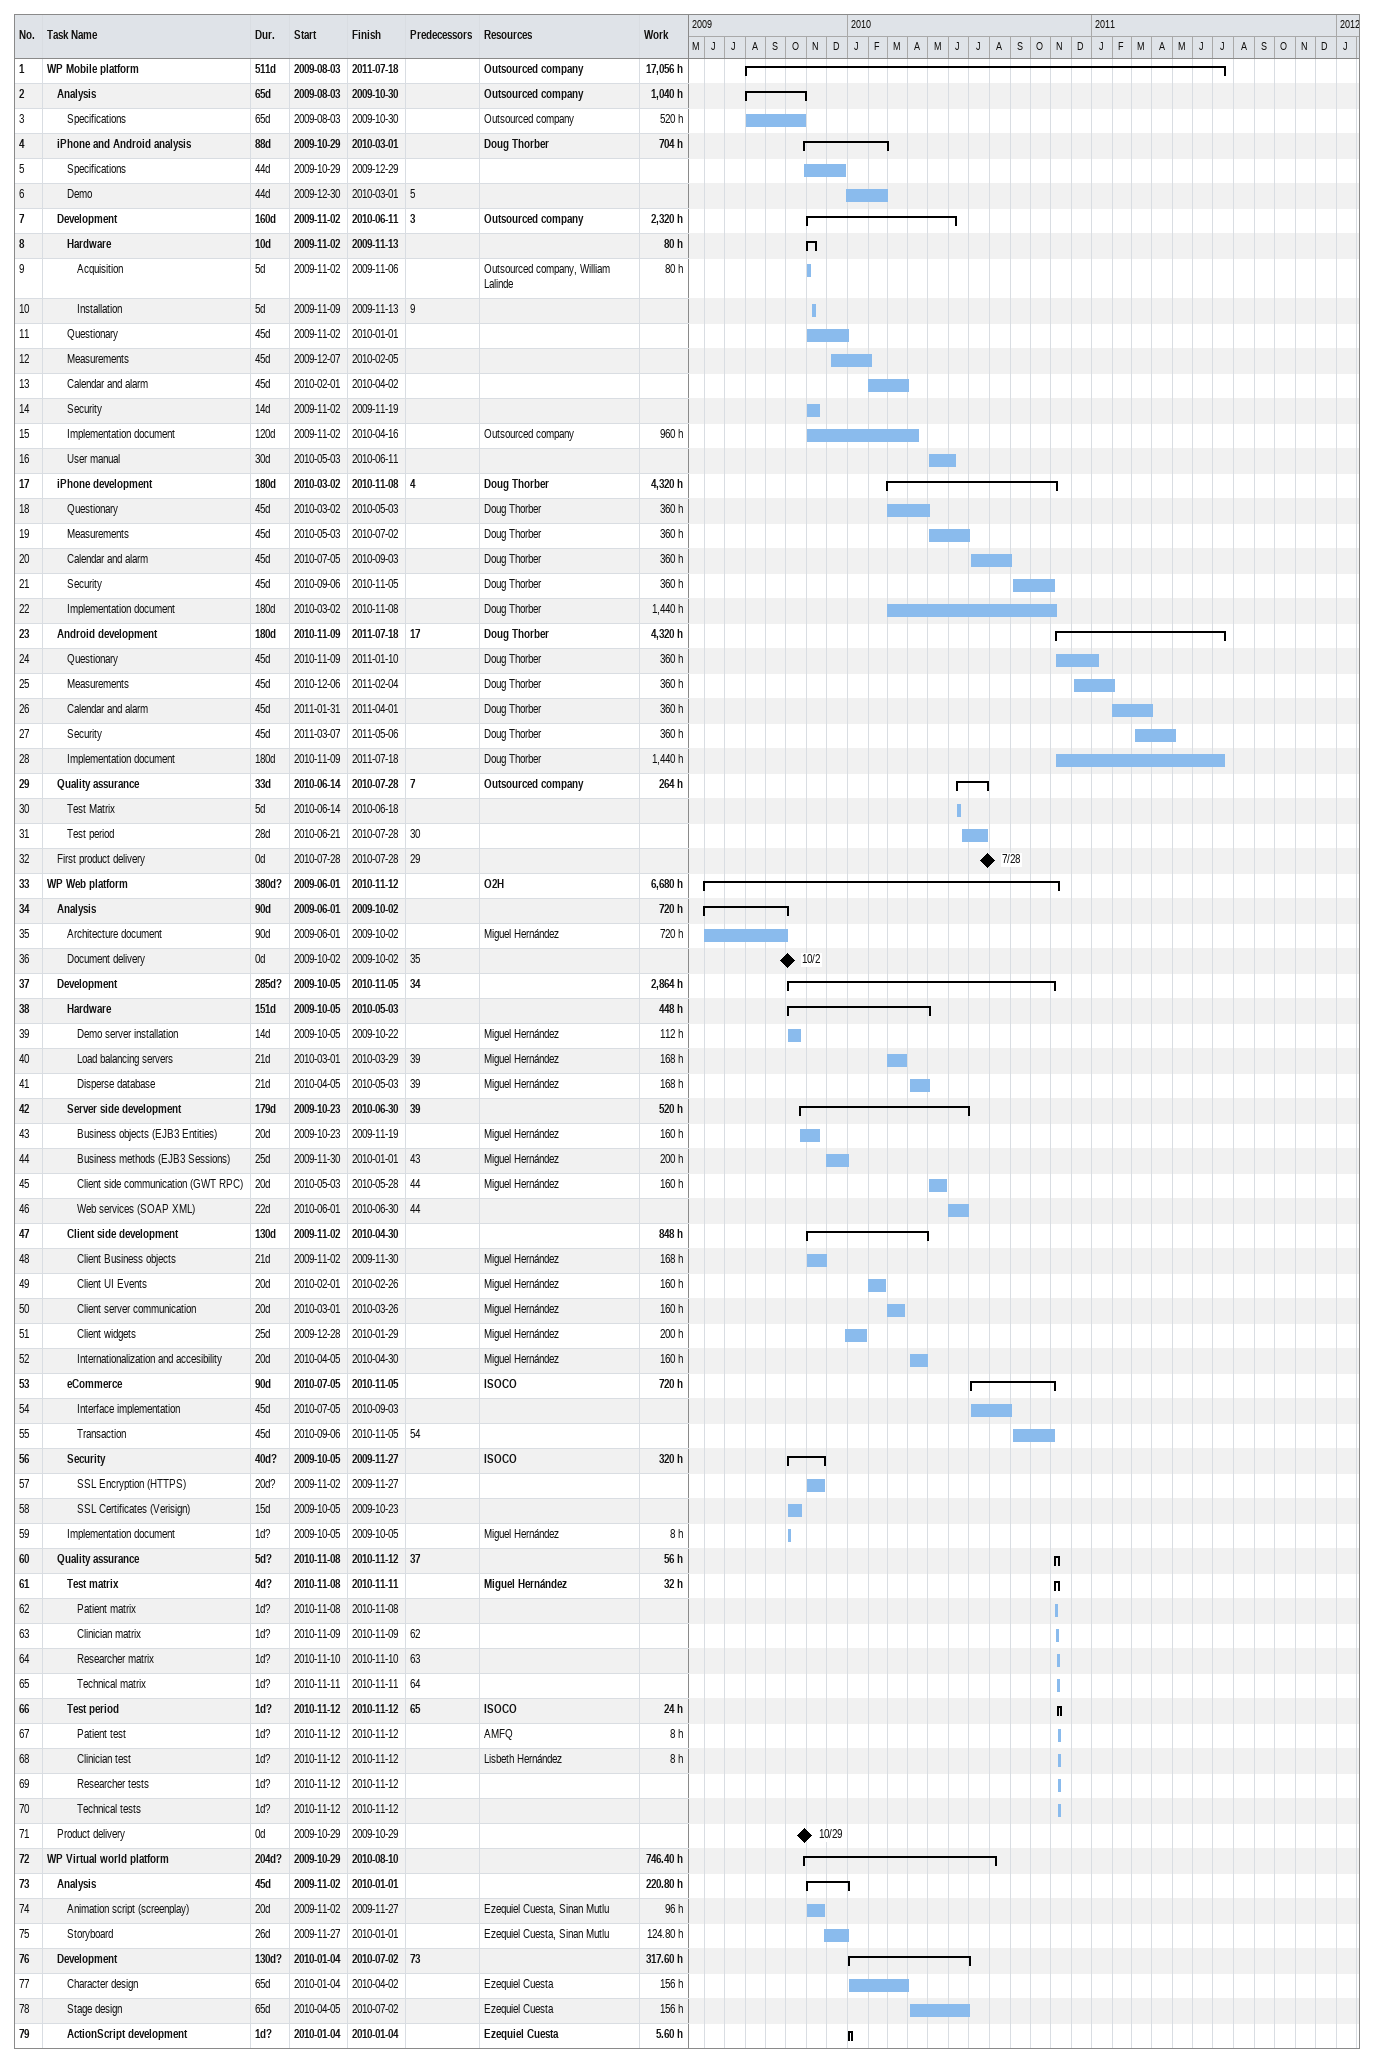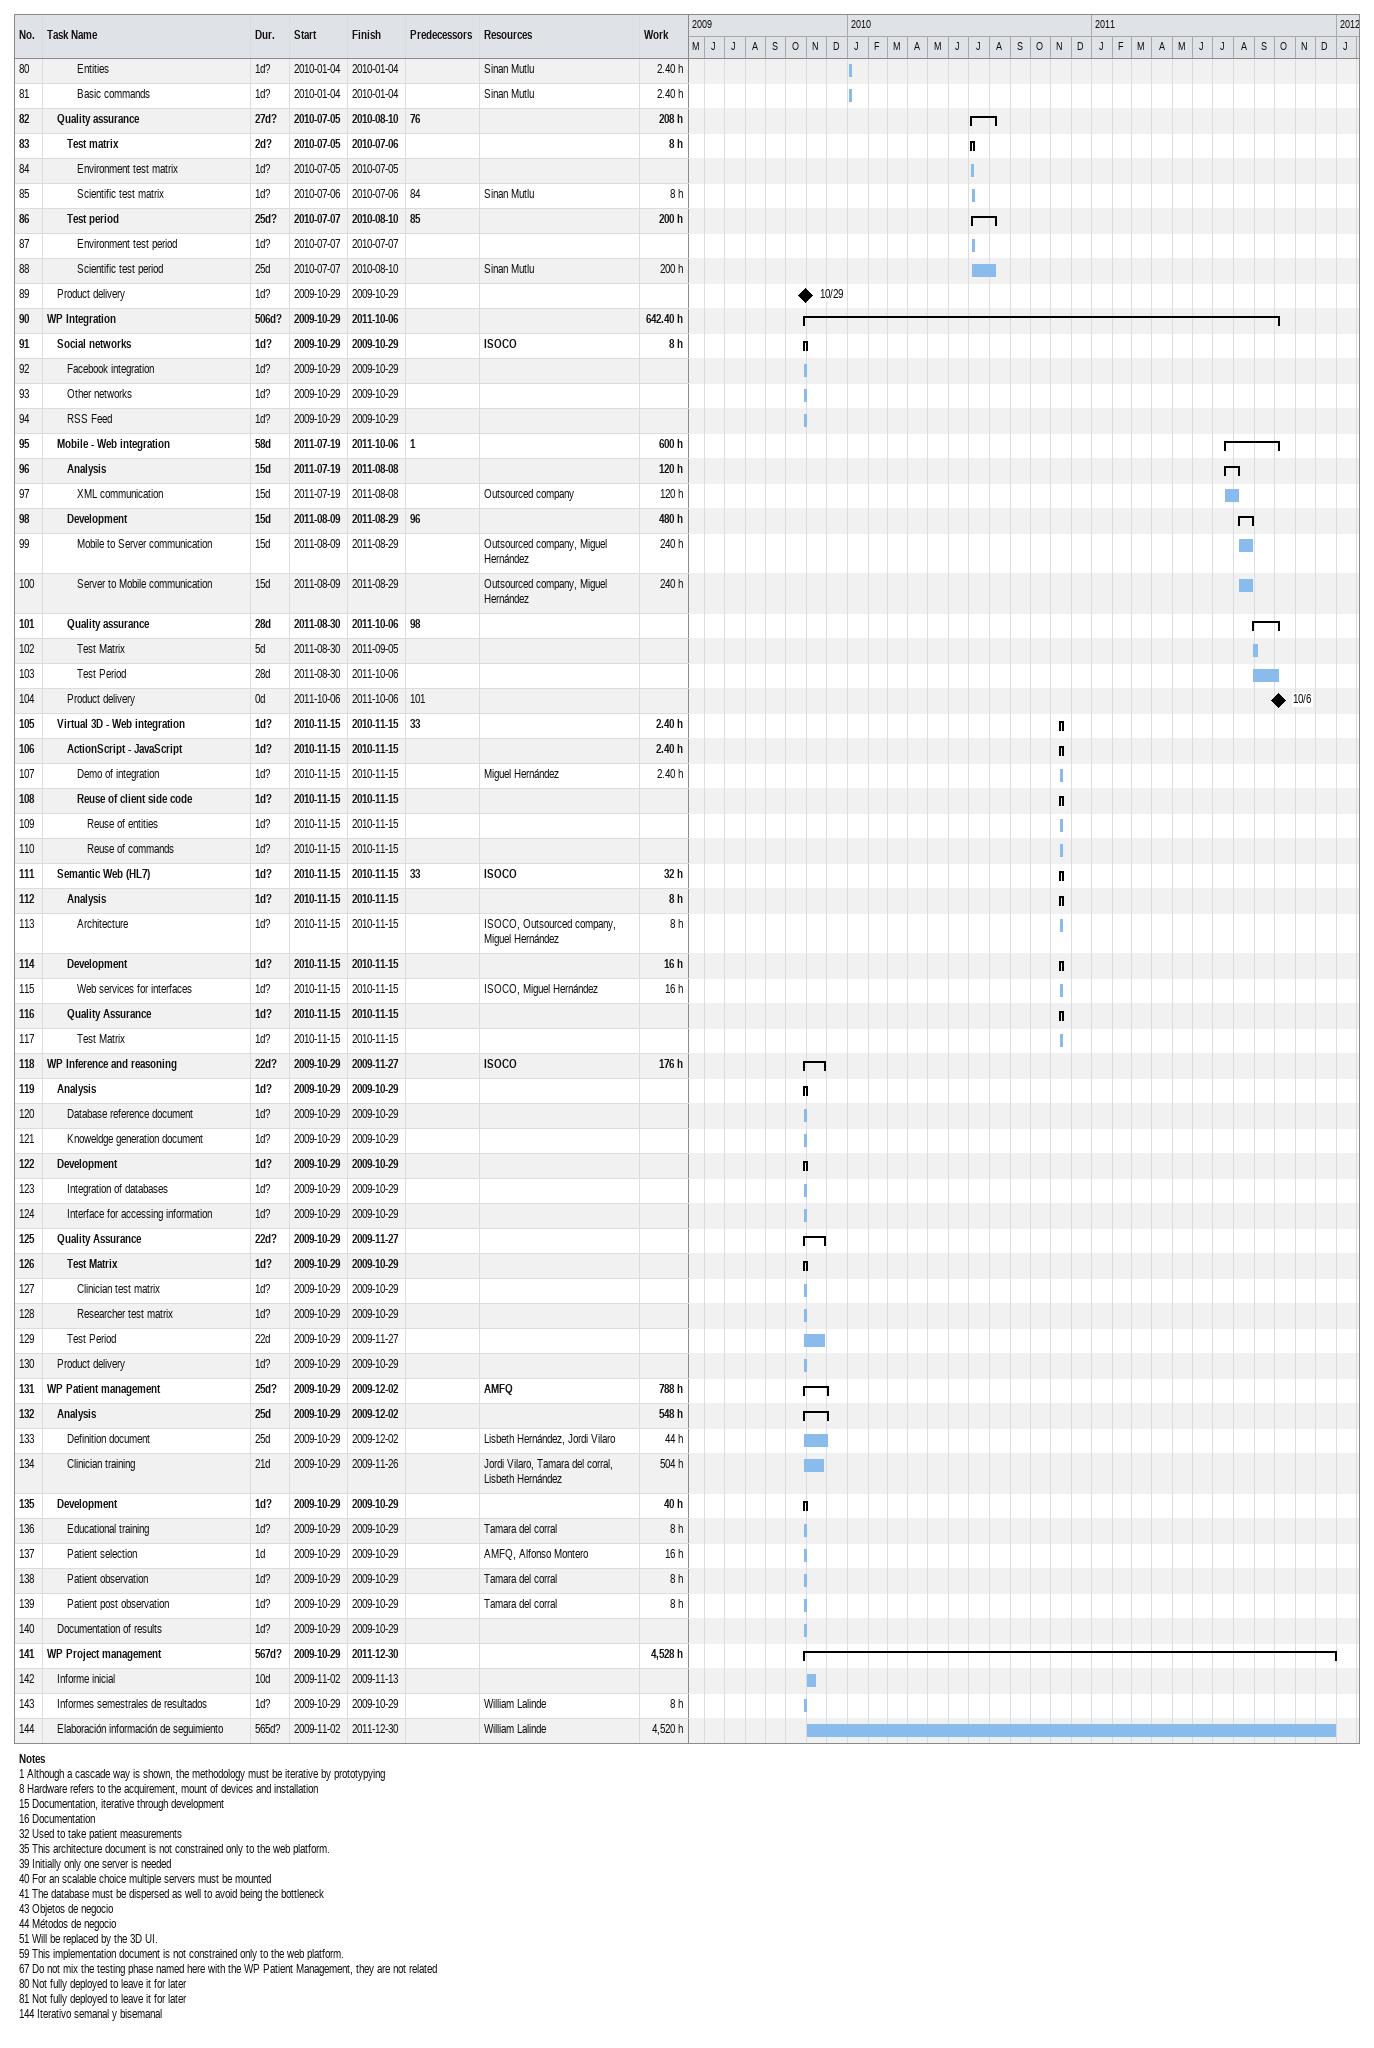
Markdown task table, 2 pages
| ID | Level | Task | Duration | Start | Finish | Predecessors | Resources | Work (h) |
|---|---|---|---|---|---|---|---|---|
| 1 | 1 | **WP Mobile platform** | 511d | 2009-08-03 | 2011-07-18 |  | Outsourced company | 17056 |
| 2 | 2 | **Analysis** | 65d | 2009-08-03 | 2009-10-30 |  | Outsourced company | 1040 |
| 3 | 3 | Specifications | 65d | 2009-08-03 | 2009-10-30 |  | Outsourced company | 520 |
| 4 | 2 | **iPhone and Android analysis** | 88d | 2009-10-29 | 2010-03-01 |  | Doug Thorber | 704 |
| 5 | 3 | Specifications | 44d | 2009-10-29 | 2009-12-29 |  |  |  |
| 6 | 3 | Demo | 44d | 2009-12-30 | 2010-03-01 | 5 |  |  |
| 7 | 2 | **Development** | 160d | 2009-11-02 | 2010-06-11 | 3 | Outsourced company | 2320 |
| 8 | 3 | **Hardware** | 10d | 2009-11-02 | 2009-11-13 |  |  | 80 |
| 9 | 4 | Acquisition | 5d | 2009-11-02 | 2009-11-06 |  | Outsourced company, William Lalinde | 80 |
| 10 | 4 | Installation | 5d | 2009-11-09 | 2009-11-13 | 9 |  |  |
| 11 | 3 | Questionary | 45d | 2009-11-02 | 2010-01-01 |  |  |  |
| 12 | 3 | Measurements | 45d | 2009-12-07 | 2010-02-05 |  |  |  |
| 13 | 3 | Calendar and alarm | 45d | 2010-02-01 | 2010-04-02 |  |  |  |
| 14 | 3 | Security | 14d | 2009-11-02 | 2009-11-19 |  |  |  |
| 15 | 3 | Implementation document | 120d | 2009-11-02 | 2010-04-16 |  | Outsourced company | 960 |
| 16 | 3 | User manual | 30d | 2010-05-03 | 2010-06-11 |  |  |  |
| 17 | 2 | **iPhone development** | 180d | 2010-03-02 | 2010-11-08 | 4 | Doug Thorber | 4320 |
| 18 | 3 | Questionary | 45d | 2010-03-02 | 2010-05-03 |  | Doug Thorber | 360 |
| 19 | 3 | Measurements | 45d | 2010-05-03 | 2010-07-02 |  | Doug Thorber | 360 |
| 20 | 3 | Calendar and alarm | 45d | 2010-07-05 | 2010-09-03 |  | Doug Thorber | 360 |
| 21 | 3 | Security | 45d | 2010-09-06 | 2010-11-05 |  | Doug Thorber | 360 |
| 22 | 3 | Implementation document | 180d | 2010-03-02 | 2010-11-08 |  | Doug Thorber | 1440 |
| 23 | 2 | **Android development** | 180d | 2010-11-09 | 2011-07-18 | 17 | Doug Thorber | 4320 |
| 24 | 3 | Questionary | 45d | 2010-11-09 | 2011-01-10 |  | Doug Thorber | 360 |
| 25 | 3 | Measurements | 45d | 2010-12-06 | 2011-02-04 |  | Doug Thorber | 360 |
| 26 | 3 | Calendar and alarm | 45d | 2011-01-31 | 2011-04-01 |  | Doug Thorber | 360 |
| 27 | 3 | Security | 45d | 2011-03-07 | 2011-05-06 |  | Doug Thorber | 360 |
| 28 | 3 | Implementation document | 180d | 2010-11-09 | 2011-07-18 |  | Doug Thorber | 1440 |
| 29 | 2 | **Quality assurance** | 33d | 2010-06-14 | 2010-07-28 | 7 | Outsourced company | 264 |
| 30 | 3 | Test Matrix | 5d | 2010-06-14 | 2010-06-18 |  |  |  |
| 31 | 3 | Test period | 28d | 2010-06-21 | 2010-07-28 | 30 |  |  |
| 32 | 2 | First product delivery | 0d | 2010-07-28 | 2010-07-28 | 29 |  |  |
| 33 | 1 | **WP Web platform** | 380d? | 2009-06-01 | 2010-11-12 |  | O2H | 6680 |
| 34 | 2 | **Analysis** | 90d | 2009-06-01 | 2009-10-02 |  |  | 720 |
| 35 | 3 | Architecture document | 90d | 2009-06-01 | 2009-10-02 |  | Miguel Hernández | 720 |
| 36 | 3 | Document delivery | 0d | 2009-10-02 | 2009-10-02 | 35 |  |  |
| 37 | 2 | **Development** | 285d? | 2009-10-05 | 2010-11-05 | 34 |  | 2864 |
| 38 | 3 | **Hardware** | 151d | 2009-10-05 | 2010-05-03 |  |  | 448 |
| 39 | 4 | Demo server installation | 14d | 2009-10-05 | 2009-10-22 |  | Miguel Hernández | 112 |
| 40 | 4 | Load balancing servers | 21d | 2010-03-01 | 2010-03-29 | 39 | Miguel Hernández | 168 |
| 41 | 4 | Disperse database | 21d | 2010-04-05 | 2010-05-03 | 39 | Miguel Hernández | 168 |
| 42 | 3 | **Server side development** | 179d | 2009-10-23 | 2010-06-30 | 39 |  | 520 |
| 43 | 4 | Business objects (EJB3 Entities) | 20d | 2009-10-23 | 2009-11-19 |  | Miguel Hernández | 160 |
| 44 | 4 | Business methods (EJB3 Sessions) | 25d | 2009-11-30 | 2010-01-01 | 43 | Miguel Hernández | 200 |
| 45 | 4 | Client side communication (GWT RPC) | 20d | 2010-05-03 | 2010-05-28 | 44 | Miguel Hernández | 160 |
| 46 | 4 | Web services (SOAP XML) | 22d | 2010-06-01 | 2010-06-30 | 44 |  |  |
| 47 | 3 | **Client side development** | 130d | 2009-11-02 | 2010-04-30 |  |  | 848 |
| 48 | 4 | Client Business objects | 21d | 2009-11-02 | 2009-11-30 |  | Miguel Hernández | 168 |
| 49 | 4 | Client UI Events | 20d | 2010-02-01 | 2010-02-26 |  | Miguel Hernández | 160 |
| 50 | 4 | Client server communication | 20d | 2010-03-01 | 2010-03-26 |  | Miguel Hernández | 160 |
| 51 | 4 | Client widgets | 25d | 2009-12-28 | 2010-01-29 |  | Miguel Hernández | 200 |
| 52 | 4 | Internationalization and accesibility | 20d | 2010-04-05 | 2010-04-30 |  | Miguel Hernández | 160 |
| 53 | 3 | **eCommerce** | 90d | 2010-07-05 | 2010-11-05 |  | ISOCO | 720 |
| 54 | 4 | Interface implementation | 45d | 2010-07-05 | 2010-09-03 |  |  |  |
| 55 | 4 | Transaction | 45d | 2010-09-06 | 2010-11-05 | 54 |  |  |
| 56 | 3 | **Security** | 40d? | 2009-10-05 | 2009-11-27 |  | ISOCO | 320 |
| 57 | 4 | SSL Encryption (HTTPS) | 20d? | 2009-11-02 | 2009-11-27 |  |  |  |
| 58 | 4 | SSL Certificates (Verisign) | 15d | 2009-10-05 | 2009-10-23 |  |  |  |
| 59 | 3 | Implementation document | 1d? | 2009-10-05 | 2009-10-05 |  | Miguel Hernández | 8 |
| 60 | 2 | **Quality assurance** | 5d? | 2010-11-08 | 2010-11-12 | 37 |  | 56 |
| 61 | 3 | **Test matrix** | 4d? | 2010-11-08 | 2010-11-11 |  | Miguel Hernández | 32 |
| 62 | 4 | Patient matrix | 1d? | 2010-11-08 | 2010-11-08 |  |  |  |
| 63 | 4 | Clinician matrix | 1d? | 2010-11-09 | 2010-11-09 | 62 |  |  |
| 64 | 4 | Researcher matrix | 1d? | 2010-11-10 | 2010-11-10 | 63 |  |  |
| 65 | 4 | Technical matrix | 1d? | 2010-11-11 | 2010-11-11 | 64 |  |  |
| 66 | 3 | **Test period** | 1d? | 2010-11-12 | 2010-11-12 | 65 | ISOCO | 24 |
| 67 | 4 | Patient test | 1d? | 2010-11-12 | 2010-11-12 |  | AMFQ | 8 |
| 68 | 4 | Clinician test | 1d? | 2010-11-12 | 2010-11-12 |  | Lisbeth Hernández | 8 |
| 69 | 4 | Researcher tests | 1d? | 2010-11-12 | 2010-11-12 |  |  |  |
| 70 | 4 | Technical tests | 1d? | 2010-11-12 | 2010-11-12 |  |  |  |
| 71 | 2 | Product delivery | 0d | 2009-10-29 | 2009-10-29 |  |  |  |
| 72 | 1 | **WP Virtual world platform** | 204d? | 2009-10-29 | 2010-08-10 |  |  | 746.40 |
| 73 | 2 | **Analysis** | 45d | 2009-11-02 | 2010-01-01 |  |  | 220.80 |
| 74 | 3 | Animation script (screenplay) | 20d | 2009-11-02 | 2009-11-27 |  | Ezequiel Cuesta, Sinan Mutlu | 96 |
| 75 | 3 | Storyboard | 26d | 2009-11-27 | 2010-01-01 |  | Ezequiel Cuesta, Sinan Mutlu | 124.80 |
| 76 | 2 | **Development** | 130d? | 2010-01-04 | 2010-07-02 | 73 |  | 317.60 |
| 77 | 3 | Character design | 65d | 2010-01-04 | 2010-04-02 |  | Ezequiel Cuesta | 156 |
| 78 | 3 | Stage design | 65d | 2010-04-05 | 2010-07-02 |  | Ezequiel Cuesta | 156 |
| 79 | 3 | **ActionScript development** | 1d? | 2010-01-04 | 2010-01-04 |  | Ezequiel Cuesta | 5.60 |
| 80 | 4 | Entities | 1d? | 2010-01-04 | 2010-01-04 |  | Sinan Mutlu | 2.40 |
| 81 | 4 | Basic commands | 1d? | 2010-01-04 | 2010-01-04 |  | Sinan Mutlu | 2.40 |
| 82 | 2 | **Quality assurance** | 27d? | 2010-07-05 | 2010-08-10 | 76 |  | 208 |
| 83 | 3 | **Test matrix** | 2d? | 2010-07-05 | 2010-07-06 |  |  | 8 |
| 84 | 4 | Environment test matrix | 1d? | 2010-07-05 | 2010-07-05 |  |  |  |
| 85 | 4 | Scientific test matrix | 1d? | 2010-07-06 | 2010-07-06 | 84 | Sinan Mutlu | 8 |
| 86 | 3 | **Test period** | 25d? | 2010-07-07 | 2010-08-10 | 85 |  | 200 |
| 87 | 4 | Environment test period | 1d? | 2010-07-07 | 2010-07-07 |  |  |  |
| 88 | 4 | Scientific test period | 25d | 2010-07-07 | 2010-08-10 |  | Sinan Mutlu | 200 |
| 89 | 2 | Product delivery | 1d? | 2009-10-29 | 2009-10-29 |  |  |  |
| 90 | 1 | **WP Integration** | 506d? | 2009-10-29 | 2011-10-06 |  |  | 642.40 |
| 91 | 2 | **Social networks** | 1d? | 2009-10-29 | 2009-10-29 |  | ISOCO | 8 |
| 92 | 3 | Facebook integration | 1d? | 2009-10-29 | 2009-10-29 |  |  |  |
| 93 | 3 | Other networks | 1d? | 2009-10-29 | 2009-10-29 |  |  |  |
| 94 | 3 | RSS Feed | 1d? | 2009-10-29 | 2009-10-29 |  |  |  |
| 95 | 2 | **Mobile - Web integration** | 58d | 2011-07-19 | 2011-10-06 | 1 |  | 600 |
| 96 | 3 | **Analysis** | 15d | 2011-07-19 | 2011-08-08 |  |  | 120 |
| 97 | 4 | XML communication | 15d | 2011-07-19 | 2011-08-08 |  | Outsourced company | 120 |
| 98 | 3 | **Development** | 15d | 2011-08-09 | 2011-08-29 | 96 |  | 480 |
| 99 | 4 | Mobile to Server communication | 15d | 2011-08-09 | 2011-08-29 |  | Outsourced company, Miguel Hernández | 240 |
| 100 | 4 | Server to Mobile communication | 15d | 2011-08-09 | 2011-08-29 |  | Outsourced company, Miguel Hernández | 240 |
| 101 | 3 | **Quality assurance** | 28d | 2011-08-30 | 2011-10-06 | 98 |  |  |
| 102 | 4 | Test Matrix | 5d | 2011-08-30 | 2011-09-05 |  |  |  |
| 103 | 4 | Test Period | 28d | 2011-08-30 | 2011-10-06 |  |  |  |
| 104 | 3 | Product delivery | 0d | 2011-10-06 | 2011-10-06 | 101 |  |  |
| 105 | 2 | **Virtual 3D - Web integration** | 1d? | 2010-11-15 | 2010-11-15 | 33 |  | 2.40 |
| 106 | 3 | **ActionScript - JavaScript** | 1d? | 2010-11-15 | 2010-11-15 |  |  | 2.40 |
| 107 | 4 | Demo of integration | 1d? | 2010-11-15 | 2010-11-15 |  | Miguel Hernández | 2.40 |
| 108 | 4 | **Reuse of client side code** | 1d? | 2010-11-15 | 2010-11-15 |  |  |  |
| 109 | 5 | Reuse of entities | 1d? | 2010-11-15 | 2010-11-15 |  |  |  |
| 110 | 5 | Reuse of commands | 1d? | 2010-11-15 | 2010-11-15 |  |  |  |
| 111 | 2 | **Semantic Web (HL7)** | 1d? | 2010-11-15 | 2010-11-15 | 33 | ISOCO | 32 |
| 112 | 3 | **Analysis** | 1d? | 2010-11-15 | 2010-11-15 |  |  | 8 |
| 113 | 4 | Architecture | 1d? | 2010-11-15 | 2010-11-15 |  | ISOCO, Outsourced company, Miguel Hernández | 8 |
| 114 | 3 | **Development** | 1d? | 2010-11-15 | 2010-11-15 |  |  | 16 |
| 115 | 4 | Web services for interfaces | 1d? | 2010-11-15 | 2010-11-15 |  | ISOCO, Miguel Hernández | 16 |
| 116 | 3 | **Quality Assurance** | 1d? | 2010-11-15 | 2010-11-15 |  |  |  |
| 117 | 4 | Test Matrix | 1d? | 2010-11-15 | 2010-11-15 |  |  |  |
| 118 | 1 | **WP Inference and reasoning** | 22d? | 2009-10-29 | 2009-11-27 |  | ISOCO | 176 |
| 119 | 2 | **Analysis** | 1d? | 2009-10-29 | 2009-10-29 |  |  |  |
| 120 | 3 | Database reference document | 1d? | 2009-10-29 | 2009-10-29 |  |  |  |
| 121 | 3 | Knoweldge generation document | 1d? | 2009-10-29 | 2009-10-29 |  |  |  |
| 122 | 2 | **Development** | 1d? | 2009-10-29 | 2009-10-29 |  |  |  |
| 123 | 3 | Integration of databases | 1d? | 2009-10-29 | 2009-10-29 |  |  |  |
| 124 | 3 | Interface for accessing information | 1d? | 2009-10-29 | 2009-10-29 |  |  |  |
| 125 | 2 | **Quality Assurance** | 22d? | 2009-10-29 | 2009-11-27 |  |  |  |
| 126 | 3 | **Test Matrix** | 1d? | 2009-10-29 | 2009-10-29 |  |  |  |
| 127 | 4 | Clinician test matrix | 1d? | 2009-10-29 | 2009-10-29 |  |  |  |
| 128 | 4 | Researcher test matrix | 1d? | 2009-10-29 | 2009-10-29 |  |  |  |
| 129 | 3 | Test Period | 22d | 2009-10-29 | 2009-11-27 |  |  |  |
| 130 | 2 | Product delivery | 1d? | 2009-10-29 | 2009-10-29 |  |  |  |
| 131 | 1 | **WP Patient management** | 25d? | 2009-10-29 | 2009-12-02 |  | AMFQ | 788 |
| 132 | 2 | **Analysis** | 25d | 2009-10-29 | 2009-12-02 |  |  | 548 |
| 133 | 3 | Definition document | 25d | 2009-10-29 | 2009-12-02 |  | Lisbeth Hernández, Jordi Vilaro | 44 |
| 134 | 3 | Clinician training | 21d | 2009-10-29 | 2009-11-26 |  | Jordi Vilaro, Tamara del corral, Lisbeth Hernández | 504 |
| 135 | 2 | **Development** | 1d? | 2009-10-29 | 2009-10-29 |  |  | 40 |
| 136 | 3 | Educational training | 1d? | 2009-10-29 | 2009-10-29 |  | Tamara del corral | 8 |
| 137 | 3 | Patient selection | 1d | 2009-10-29 | 2009-10-29 |  | AMFQ, Alfonso Montero | 16 |
| 138 | 3 | Patient observation | 1d? | 2009-10-29 | 2009-10-29 |  | Tamara del corral | 8 |
| 139 | 3 | Patient post observation | 1d? | 2009-10-29 | 2009-10-29 |  | Tamara del corral | 8 |
| 140 | 2 | Documentation of results | 1d? | 2009-10-29 | 2009-10-29 |  |  |  |
| 141 | 1 | **WP Project management** | 567d? | 2009-10-29 | 2011-12-30 |  |  | 4528 |
| 142 | 2 | Informe inicial | 10d | 2009-11-02 | 2009-11-13 |  |  |  |
| 143 | 2 | Informes semestrales de resultados | 1d? | 2009-10-29 | 2009-10-29 |  | William Lalinde | 8 |
| 144 | 2 | Elaboración información de seguimiento | 565d? | 2009-11-02 | 2011-12-30 |  | William Lalinde | 4520 |

Notes
- 1: Although a cascade way is shown, the methodology must be iterative by prototypying
- 8: Hardware refers to the acquirement, mount of devices and installation
- 15: Documentation, iterative through development
- 16: Documentation
- 32: Used to take patient measurements
- 35: This architecture document is not constrained only to the web platform.
- 39: Initially only one server is needed
- 40: For an scalable choice multiple servers must be mounted
- 41: The database must be dispersed as well to avoid being the bottleneck
- 43: Objetos de negocio
- 44: Métodos de negocio
- 51: Will be replaced by the 3D UI.
- 59: This implementation document is not constrained only to the web platform.
- 67: Do not mix the testing phase named here with the WP Patient Management, they are not related
- 80: Not fully deployed to leave it for later
- 81: Not fully deployed to leave it for later
- 144: Iterativo semanal y bisemanal
